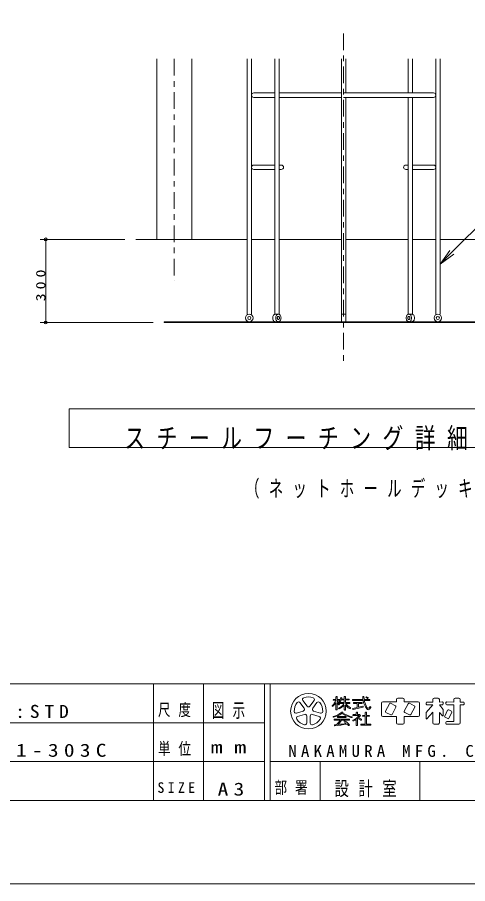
# Model space of a CAD drawing. Units: millimetres on the paper, with parts at other scales. Extents: x 0 to 420, y -594 to 297.
# Drawn here: x 261.5 to 342.6, y -594 to -437.9 of the extents above; entities that cross this region are included whole.
import ezdxf

# ---------------------------------------------------------------- set-up
doc = ezdxf.new("R2010")
doc.units = ezdxf.units.MM
doc.linetypes.add('USER2', pattern=[6, 3, -1, 1, -1])
for name, color, linetype, lineweight in [('0_2', 7, 'Continuous', 13), ('2D', 7, 'Continuous', 13), ('2D_DIMENSION', 7, 'Continuous', 13), ('3D_GLINE', 7, 'Continuous', 13), ('FMT', 7, 'Continuous', 13), ('FMT-TXT', 7, 'Continuous', 13), ('FOOTING_C', 7, 'USER2', 13), ('TEXT', 7, 'Continuous', 13)]:
    doc.layers.add(name, color=color, linetype=linetype, lineweight=lineweight)
doc.styles.add('ＭＳ ゴシック', font='')
doc.styles.get('ＭＳ ゴシック').set_extended_font_data('MS Gothic')

msp = doc.modelspace()

# ---------------------------------------------------------------- linework, layer by layer
at = {"layer": '0_2'}
for points in [[(0, -297), (420, -297), (420, -594), (0, -594)], [(270.797, -515.403), (371.38, -515.403), (371.38, -508.403), (270.797, -508.403)]]:
    msp.add_lwpolyline(points, close=True, dxfattribs=at)
at = {"layer": '2D'}
for p, q in [((286.568, -445.365), (286.568, -477.881)), ((292.918, -445.365), (292.918, -477.881)), ((302.843, -445.365), (302.843, -491.361)), ((303.643, -445.365), (303.643, -491.361)), ((307.822, -445.365), (307.822, -491.361)), ((308.622, -445.365), (308.622, -491.361)), ((319.843, -445.365), (319.843, -491.361)), ((320.643, -445.365), (320.643, -451.481)), ((331.863, -445.365), (331.863, -451.481)), ((332.663, -445.365), (332.663, -451.481)), ((336.843, -445.365), (336.843, -491.361)), ((337.643, -445.365), (337.643, -491.361)), ((304.043, -451.481), (307.822, -451.481)), ((304.043, -452.281), (307.822, -452.281)), ((308.622, -451.481), (319.843, -451.481)), ((308.622, -452.281), (319.843, -452.281)), ((320.243, -451.481), (336.443, -451.481)), ((320.243, -452.281), (336.443, -452.281)), ((320.643, -452.281), (320.643, -491.361)), ((331.863, -452.281), (331.863, -491.361)), ((332.663, -452.281), (332.663, -491.361)), ((304.043, -464.481), (307.822, -464.481)), ((304.043, -465.281), (307.822, -465.281)), ((308.622, -464.481), (309.022, -464.481)), ((308.622, -465.281), (309.022, -465.281)), ((331.463, -464.481), (331.863, -464.481)), ((331.463, -465.281), (331.863, -465.281)), ((332.663, -464.481), (336.443, -464.481)), ((332.663, -465.281), (336.443, -465.281)), ((308.487, -491.361), (307.957, -491.361)), ((319.868, -492.721), (319.868, -491.361)), ((319.868, -491.361), (320.618, -491.361)), ((320.618, -492.721), (320.618, -491.361)), ((331.998, -491.361), (332.529, -491.361)), ((287.928, -492.721), (287.928, -492.881)), ((352.557, -492.721), (287.928, -492.721)), ((352.557, -492.881), (287.928, -492.881))]:
    msp.add_line(p, q, dxfattribs=at)
for points in [[(307.957, -491.361), (307.863, -491.374), (307.773, -491.413), (307.69, -491.476), (307.617, -491.56), (307.557, -491.663), (307.512, -491.781), (307.485, -491.908), (307.476, -492.041), (307.485, -492.174), (307.512, -492.301), (307.557, -492.419), (307.617, -492.522), (307.69, -492.606), (307.773, -492.669), (307.863, -492.708), (307.957, -492.721)], [(332.529, -492.721), (332.622, -492.708), (332.713, -492.669), (332.796, -492.606), (332.869, -492.522), (332.928, -492.419), (332.973, -492.301), (333, -492.174), (333.009, -492.041), (333, -491.908), (332.973, -491.781), (332.928, -491.663), (332.869, -491.56), (332.796, -491.476), (332.713, -491.413), (332.622, -491.374), (332.529, -491.361)]]:
    msp.add_lwpolyline(points, dxfattribs=at)
for points in [[(308.487, -492.721), (308.581, -492.708), (308.671, -492.669), (308.754, -492.606), (308.827, -492.522), (308.887, -492.419), (308.931, -492.301), (308.959, -492.174), (308.968, -492.041), (308.959, -491.908), (308.931, -491.781), (308.887, -491.663), (308.827, -491.56), (308.754, -491.476), (308.671, -491.413), (308.581, -491.374), (308.487, -491.361), (308.393, -491.374), (308.303, -491.413), (308.22, -491.476), (308.147, -491.56), (308.087, -491.663), (308.043, -491.781), (308.015, -491.908), (308.006, -492.041), (308.015, -492.174), (308.043, -492.301), (308.087, -492.419), (308.147, -492.522), (308.22, -492.606), (308.303, -492.669), (308.393, -492.708)], [(308.487, -492.321), (308.526, -492.316), (308.563, -492.3), (308.597, -492.274), (308.627, -492.239), (308.652, -492.197), (308.67, -492.148), (308.681, -492.096), (308.685, -492.041), (308.681, -491.986), (308.67, -491.934), (308.652, -491.885), (308.627, -491.843), (308.597, -491.808), (308.563, -491.782), (308.526, -491.766), (308.487, -491.761), (308.448, -491.766), (308.411, -491.782), (308.377, -491.808), (308.347, -491.843), (308.322, -491.885), (308.304, -491.934), (308.293, -491.986), (308.289, -492.041), (308.293, -492.096), (308.304, -492.148), (308.322, -492.197), (308.347, -492.239), (308.377, -492.274), (308.411, -492.3), (308.448, -492.316)], [(331.998, -492.721), (332.092, -492.708), (332.182, -492.669), (332.265, -492.606), (332.338, -492.522), (332.398, -492.419), (332.442, -492.301), (332.47, -492.174), (332.479, -492.041), (332.47, -491.908), (332.442, -491.781), (332.398, -491.663), (332.338, -491.56), (332.265, -491.476), (332.182, -491.413), (332.092, -491.374), (331.998, -491.361), (331.904, -491.374), (331.814, -491.413), (331.731, -491.476), (331.658, -491.56), (331.598, -491.663), (331.554, -491.781), (331.527, -491.908), (331.517, -492.041), (331.527, -492.174), (331.554, -492.301), (331.598, -492.419), (331.658, -492.522), (331.731, -492.606), (331.814, -492.669), (331.904, -492.708)], [(331.998, -492.321), (332.037, -492.316), (332.074, -492.3), (332.108, -492.274), (332.138, -492.239), (332.163, -492.197), (332.181, -492.148), (332.192, -492.096), (332.196, -492.041), (332.192, -491.986), (332.181, -491.934), (332.163, -491.885), (332.138, -491.843), (332.108, -491.808), (332.074, -491.782), (332.037, -491.766), (331.998, -491.761), (331.96, -491.766), (331.922, -491.782), (331.888, -491.808), (331.858, -491.843), (331.834, -491.885), (331.815, -491.934), (331.804, -491.986), (331.8, -492.041), (331.804, -492.096), (331.815, -492.148), (331.834, -492.197), (331.858, -492.239), (331.888, -492.274), (331.922, -492.3), (331.96, -492.316)]]:
    msp.add_lwpolyline(points, close=True, dxfattribs=at)
for centre, radius in [((303.243, -492.041), 0.68), ((303.243, -492.041), 0.28), ((337.221, -492.041), 0.68), ((337.221, -492.041), 0.28)]:
    msp.add_circle(centre, radius, dxfattribs=at)
for centre, start, end in [((304.043, -451.881), 90, 270), ((336.443, -451.881), 270, 90), ((304.043, -464.881), 90, 270), ((309.022, -464.881), 270, 90), ((331.463, -464.881), 90, 270), ((336.443, -464.881), 270, 90)]:
    msp.add_arc(centre, 0.4, start, end, dxfattribs=at)
at = {"layer": '2D_DIMENSION'}
for p, q in [((280.818, -477.881), (265.568, -477.881)), ((266.568, -477.881), (266.568, -478.381)), ((266.568, -492.381), (266.568, -478.381)), ((285.928, -492.881), (265.568, -492.881)), ((266.568, -492.881), (266.568, -492.381))]:
    msp.add_line(p, q, dxfattribs=at)
for centre in [(266.568, -477.881), (266.568, -492.881)]:
    msp.add_circle(centre, 0.25, dxfattribs=at)
at = {"layer": '3D_GLINE'}
for p, q in [((302.843, -477.881), (282.818, -477.881)), ((307.822, -477.881), (303.643, -477.881)), ((319.843, -477.881), (308.622, -477.881)), ((331.863, -477.881), (320.643, -477.881)), ((336.843, -477.881), (332.663, -477.881)), ((368.849, -477.881), (337.643, -477.881))]:
    msp.add_line(p, q, dxfattribs=at)
at = {"layer": 'FMT'}
for p, q in [((28, -558), (403, -558)), ((286, -558), (286, -579)), ((295, -558), (295, -579)), ((306, -558), (306, -579)), ((307, -558), (307, -579)), ((166, -565), (306, -565)), ((166, -572), (306, -572)), ((307, -572), (392, -572)), ((316, -572), (316, -579)), ((334, -572), (334, -579))]:
    msp.add_line(p, q, dxfattribs=at)
msp.add_lwpolyline([(28, -579), (28, -322), (403, -322), (403, -579)], close=True, dxfattribs=at)
at = {"layer": 'FMT-TXT'}
for p, q in [((318.864, -560.791), (318.864, -560.369)), ((318.944, -560.289), (319, -560.289)), ((319.08, -560.369), (319.08, -560.791)), ((319.834, -560.48), (319.876, -560.492)), ((320.361, -560.733), (320.361, -560.323)), ((320.441, -560.243), (320.5, -560.243)), ((320.58, -560.323), (320.581, -560.733)), ((323.808, -560.279), (323.79, -560.279)), ((324.285, -560.361), (324.282, -560.365)), ((324.287, -560.426), (324.517, -560.587)), ((324.384, -560.342), (324.627, -560.444)), ((313.133, -562.39), (312.385, -561.36)), ((313.65, -562.014), (312.902, -560.984)), ((314.168, -562.014), (314.916, -560.984)), ((314.686, -562.39), (315.434, -561.36)), ((318.226, -562.031), (318.216, -562.024)), ((318.378, -560.855), (318.378, -560.872)), ((318.864, -560.791), (318.442, -560.791)), ((318.442, -560.936), (318.854, -560.937)), ((318.864, -561.386), (318.864, -562.618)), ((319.078, -562.618), (319.08, -561.374)), ((319.08, -560.791), (319.482, -560.791)), ((319.482, -560.936), (319.08, -560.937)), ((319.08, -560.937), (319.08, -561.135)), ((319.443, -561.743), (319.466, -561.732)), ((319.48, -561.434), (319.48, -561.418)), ((319.483, -561.215), (319.484, -561.215)), ((319.544, -561.354), (320.361, -561.354)), ((320.346, -561.498), (319.544, -561.498)), ((319.546, -560.855), (319.546, -560.872)), ((320.361, -560.877), (319.828, -560.877)), ((319.89, -560.733), (320.361, -560.733)), ((320.361, -561.354), (320.361, -560.877)), ((320.361, -561.807), (320.361, -562.637)), ((320.58, -562.638), (320.581, -561.765)), ((320.581, -560.733), (321.206, -560.733)), ((320.581, -560.877), (320.581, -561.354)), ((321.206, -560.878), (320.581, -560.877)), ((320.581, -561.354), (321.327, -561.354)), ((321.327, -561.498), (320.598, -561.498)), ((321.27, -560.797), (321.27, -560.814)), ((321.391, -561.418), (321.391, -561.434)), ((321.823, -560.875), (321.823, -560.913)), ((323.734, -560.811), (321.887, -560.811)), ((321.887, -560.977), (323.755, -560.977)), ((322.008, -561.421), (322.008, -561.45)), ((322.071, -561.514), (322.682, -561.515)), ((323.511, -561.357), (322.072, -561.357)), ((322.682, -561.515), (322.682, -562.273)), ((322.913, -561.515), (323.511, -561.515)), ((322.913, -562.217), (322.913, -561.515)), ((322.913, -562.217), (323.684, -562.032)), ((323.575, -561.451), (323.575, -561.421)), ((323.78, -562.089), (323.782, -562.097)), ((324.898, -560.809), (323.94, -560.811)), ((323.967, -560.977), (324.898, -560.977)), ((324.664, -560.549), (324.665, -560.547)), ((324.962, -560.913), (324.962, -560.873)), ((327.055, -563.616), (327.055, -561.485)), ((327.295, -561.245), (329.759, -561.246)), ((328.494, -561.56), (327.804, -562.914)), ((328.709, -561.49), (329.601, -561.945)), ((329.759, -561.246), (329.759, -560.786)), ((329.999, -560.546), (330.933, -560.546)), ((331.173, -560.784), (331.176, -561.246)), ((331.176, -561.246), (333.679, -561.246)), ((331.872, -561.56), (331.182, -562.914)), ((332.087, -561.49), (332.979, -561.945)), ((333.919, -561.486), (333.919, -563.613)), ((335.111, -561.418), (335.111, -561.606)), ((336.301, -561.765), (335.139, -563.165)), ((336.301, -561.258), (335.271, -561.258)), ((335.271, -561.766), (336.301, -561.765)), ((336.302, -560.785), (336.301, -561.258)), ((337.251, -560.546), (336.542, -560.546)), ((337.491, -561.258), (337.491, -560.786)), ((338.033, -561.255), (337.491, -561.258)), ((337.491, -561.765), (338.175, -562.582)), ((337.491, -561.765), (338.034, -561.765)), ((338.194, -561.605), (338.194, -561.415)), ((338.666, -561.605), (338.666, -561.415)), ((340.08, -561.765), (338.826, -561.765)), ((338.827, -561.255), (340.08, -561.258)), ((340.08, -561.258), (340.08, -560.786)), ((340.084, -564.638), (340.08, -561.765)), ((340.32, -560.546), (341.028, -560.546)), ((341.268, -560.785), (341.27, -561.258)), ((341.27, -561.258), (341.806, -561.258)), ((341.805, -561.766), (341.27, -561.765)), ((341.27, -561.765), (341.27, -565.03)), ((341.966, -561.418), (341.966, -561.606)), ((312.973, -562.882), (311.762, -563.275)), ((313.17, -563.491), (311.96, -563.884)), ((314.648, -563.491), (315.859, -563.884)), ((314.846, -562.882), (316.056, -563.275)), ((318.944, -562.698), (318.998, -562.698)), ((319.351, -562.436), (319.356, -562.448)), ((320.441, -562.717), (320.5, -562.717)), ((321.477, -562.414), (321.488, -562.401)), ((321.871, -562.543), (321.871, -562.542)), ((321.923, -563.595), (321.923, -563.626)), ((321.931, -562.453), (322.682, -562.273)), ((323.723, -562.196), (321.969, -562.61)), ((322.532, -563.531), (321.987, -563.531)), ((322.532, -563.156), (322.532, -563.531)), ((322.701, -563.092), (322.596, -563.092)), ((322.765, -563.531), (322.765, -563.156)), ((322.765, -563.531), (323.1, -563.531)), ((324.155, -563.156), (324.156, -563.675)), ((324.32, -563.092), (324.219, -563.092)), ((324.384, -563.675), (324.384, -563.156)), ((324.662, -562.37), (324.668, -562.37)), ((324.682, -562.652), (324.685, -562.652)), ((324.823, -562.296), (324.953, -562.137)), ((324.902, -562.549), (325.124, -562.277)), ((327.874, -563.13), (328.766, -563.584)), ((329.671, -562.16), (328.981, -563.514)), ((331.252, -563.13), (332.144, -563.584)), ((333.049, -562.16), (332.359, -563.514)), ((335.121, -563.216), (335.121, -564.246)), ((336.301, -563.107), (335.261, -564.299)), ((336.301, -563.107), (336.301, -565.03)), ((337.491, -563.134), (338.055, -563.749)), ((337.494, -565.03), (337.491, -563.134)), ((338.194, -562.633), (338.194, -563.695)), ((338.454, -563.799), (338.976, -562.759)), ((339.191, -562.688), (339.669, -562.928)), ((339.217, -564.183), (339.74, -563.143)), ((313.589, -563.795), (313.589, -565.068)), ((314.229, -563.795), (314.229, -565.068)), ((318.528, -564.456), (318.528, -564.432)), ((318.592, -564.368), (318.879, -564.369)), ((319.607, -564.52), (318.592, -564.52)), ((318.879, -564.369), (321.259, -564.369)), ((319.12, -563.988), (319.12, -563.963)), ((319.184, -563.899), (319.647, -563.898)), ((320.612, -564.052), (319.184, -564.052)), ((319.647, -563.898), (320.612, -563.898)), ((321.259, -564.52), (319.879, -564.52)), ((320.676, -563.962), (320.676, -563.988)), ((321.323, -564.433), (321.323, -564.456)), ((321.704, -564.059), (321.741, -564.059)), ((321.801, -563.997), (321.801, -563.999)), ((321.987, -563.69), (322.964, -563.69)), ((322.525, -564.395), (322.525, -565.427)), ((322.746, -565.427), (322.746, -564.267)), ((323.661, -563.739), (323.661, -563.768)), ((324.156, -563.675), (323.725, -563.675)), ((323.725, -563.832), (324.156, -563.834)), ((324.156, -563.834), (324.156, -565.24)), ((324.832, -563.676), (324.384, -563.675)), ((324.384, -563.834), (324.831, -563.834)), ((324.384, -565.24), (324.384, -563.834)), ((324.895, -563.77), (324.895, -563.74)), ((329.759, -563.856), (327.295, -563.856)), ((329.763, -565.031), (329.759, -563.856)), ((333.68, -563.853), (331.176, -563.856)), ((331.176, -563.856), (331.176, -565.03)), ((338.525, -564.014), (339.002, -564.254)), ((338.666, -565.11), (338.666, -564.958)), ((338.826, -564.798), (339.924, -564.798)), ((322.589, -565.491), (322.682, -565.491)), ((323.336, -565.304), (323.336, -565.34)), ((324.156, -565.24), (323.4, -565.24)), ((323.4, -565.404), (325.101, -565.404)), ((325.101, -565.239), (324.384, -565.24)), ((325.165, -565.34), (325.165, -565.303)), ((330.936, -565.27), (330.003, -565.27)), ((336.541, -565.27), (337.254, -565.27)), ((341.03, -565.27), (338.826, -565.27))]:
    msp.add_line(p, q, dxfattribs=at)
msp.add_circle((313.909, -562.914), 3.208, dxfattribs=at)
for centre, radius, start, end in [((313.161, -560.796), 0.32, 109.44841, 216), ((313.909, -562.914), 2.567, 70.55159, 109.44841), ((314.657, -560.796), 0.32, 324, 70.55159), ((318.944, -560.369), 0.08, 90, 180), ((319, -560.369), 0.08, 0.03071, 90), ((318.143, -560.117), 1.644, 323.32664, 345.25207), ((319.81, -560.556), 0.08, 73.05496, 165.25207), ((319.853, -560.569), 0.08, 348.15042, 73.05496), ((320.441, -560.323), 0.08, 90, 180), ((320.5, -560.323), 0.08, 0.10171, 90), ((323.79, -560.359), 0.08, 90, 179.05504), ((327.231, -560.415), 3.521, 179.05504, 186.44956), ((323.808, -560.379), 0.1, 0.73865, 90), ((327.427, -560.332), 3.52, 180.73865, 187.81715), ((324.31, -560.393), 0.04, 135, 235.13411), ((324.349, -560.425), 0.09, 67.11966, 135), ((324.598, -560.513), 0.075, 333.70884, 67.11966), ((313.909, -562.914), 2.567, 142.55159, 181.44841), ((312.126, -561.548), 0.32, 36, 142.55159), ((313.909, -561.825), 0.32, 216, 324), ((315.693, -561.548), 0.32, 37.44841, 144), ((313.909, -562.914), 2.567, 358.55159, 37.44841), ((318.243, -561.982), 0.05, 138.53178, 236.5396), ((315.276, -559.36), 3.91, 318.53178, 336.218), ((318.254, -561.989), 0.05, 236.5396, 308.62833), ((316.616, -559.94), 2.673, 308.62833, 327.25422), ((318.442, -560.855), 0.064, 90, 180), ((318.442, -560.872), 0.064, 180, 269.96094), ((317.838, -562.634), 1.947, 31.45806, 50.35526), ((317.113, -563.151), 2.651, 32.81567, 42.09068), ((319.408, -561.671), 0.08, 212.81567, 296.25232), ((318.025, -559.849), 2.847, 298.38978, 324.61681), ((319.526, -561.147), 0.08, 143.32664, 237.70815), ((319.43, -561.66), 0.08, 296.25232, 31.45806), ((317.773, -559.322), 3.589, 298.15867, 316.15596), ((319.544, -561.418), 0.064, 89.95342, 180), ((319.544, -561.434), 0.064, 180, 270), ((319.482, -560.855), 0.064, 0, 90), ((319.482, -560.872), 0.064, 270.03997, 0), ((319.527, -561.148), 0.08, 237.70815, 313.1417), ((318.772, -560.342), 1.184, 313.1417, 333.15639), ((318.772, -560.342), 1.184, 340.70702, 348.15042), ((322.675, -560.261), 2.579, 215.68313, 237.27131), ((323.311, -559.504), 3.367, 216.30733, 236.72135), ((321.206, -560.797), 0.064, 0, 90), ((321.206, -560.814), 0.064, 269.90077, 0), ((321.327, -561.418), 0.064, 0, 90), ((321.327, -561.434), 0.064, 269.99752, 0), ((321.887, -560.875), 0.064, 90, 180), ((321.887, -560.913), 0.064, 180, 270), ((322.072, -561.421), 0.064, 90, 180), ((322.072, -561.45), 0.064, 180, 269.8862), ((323.511, -561.421), 0.064, 0, 90), ((323.511, -561.451), 0.064, 270, 0), ((323.703, -562.11), 0.08, 15.34193, 103.48779), ((323.705, -562.118), 0.08, 283.27187, 15.34193), ((327.231, -560.415), 3.521, 189.18129, 216.51269), ((327.427, -560.332), 3.52, 190.56412, 213.61207), ((324.574, -560.504), 0.1, 235.13411, 333.70884), ((324.898, -560.873), 0.064, 0, 90.06898), ((324.898, -560.913), 0.064, 270, 0), ((325.038, -562.207), 0.11, 320.82004, 140.82004), ((327.295, -561.485), 0.24, 89.97387, 180), ((328.637, -561.633), 0.16, 63, 153), ((329.528, -562.087), 0.16, 333, 63), ((329.999, -560.786), 0.24, 90, 180), ((330.933, -560.786), 0.24, 0.37848, 90), ((332.015, -561.633), 0.16, 63, 153), ((332.906, -562.087), 0.16, 333, 63), ((333.679, -561.486), 0.24, 0, 90), ((335.271, -561.418), 0.16, 90, 180), ((335.271, -561.606), 0.16, 180, 270.05143), ((336.542, -560.786), 0.24, 90, 179.83438), ((337.251, -560.786), 0.24, 0, 90), ((338.034, -561.415), 0.16, 0, 90.29595), ((338.034, -561.605), 0.16, 270, 0), ((338.826, -561.415), 0.16, 89.85289, 180), ((338.826, -561.605), 0.16, 180, 270), ((340.32, -560.786), 0.24, 90, 180), ((341.028, -560.786), 0.24, 0.31285, 90), ((341.806, -561.418), 0.16, 0, 90), ((341.806, -561.606), 0.16, 269.91201, 0), ((311.664, -562.971), 0.32, 181.44841, 288), ((312.874, -562.578), 0.32, 288, 36), ((313.269, -563.795), 0.32, 0, 108), ((314.549, -563.795), 0.32, 72, 180), ((314.945, -562.578), 0.32, 144, 252), ((316.155, -562.971), 0.32, 252, 358.55159), ((316.938, -559.041), 5.037, 286.5979, 306.30669), ((317.594, -559.92), 4.136, 281.27769, 304.53893), ((318.944, -562.618), 0.08, 180, 270), ((318.998, -562.618), 0.08, 270, 359.92302), ((319.409, -562.41), 0.064, 118.38978, 204.04766), ((319.429, -562.415), 0.08, 204.04766, 298.15867), ((320.03, -563.249), 0.185, 80.51157, 126.30669), ((323.561, -557.27), 7.058, 239.12538, 253.54383), ((320.047, -563.146), 0.08, 359.89486, 80.51157), ((323.906, -556.343), 7.887, 240.99984, 254.13419), ((320.001, -563.146), 0.126, 310.55637, 359.89486), ((320.441, -562.637), 0.08, 180, 270), ((320.5, -562.637), 0.08, 270, 359.94756), ((321.367, -562.296), 0.16, 237.27131, 319.03632), ((321.428, -562.372), 0.064, 319.03632, 56.72135), ((321.95, -562.531), 0.08, 103.48779, 188.39767), ((321.95, -562.532), 0.08, 188.39767, 283.27187), ((321.987, -563.595), 0.064, 90, 180), ((321.987, -563.626), 0.064, 180, 270), ((322.596, -563.156), 0.064, 90, 180.11549), ((322.701, -563.156), 0.064, 0, 90), ((323.1, -563.691), 0.16, 326.5956, 90), ((324.219, -563.156), 0.064, 90, 180.12691), ((324.32, -563.156), 0.064, 0, 90), ((324.682, -562.302), 0.35, 216.51269, 270), ((324.662, -562.17), 0.2, 213.61207, 270), ((324.668, -562.17), 0.2, 270, 320.82004), ((324.685, -562.372), 0.28, 270, 320.82004), ((327.295, -563.616), 0.24, 180, 270), ((327.947, -562.987), 0.16, 153, 243), ((328.838, -563.441), 0.16, 243, 333), ((331.325, -562.987), 0.16, 153, 243), ((332.216, -563.441), 0.16, 243, 333), ((333.679, -563.613), 0.24, 270.07124, 0), ((335.201, -563.216), 0.08, 140.32511, 180), ((338.114, -562.633), 0.08, 0, 39.94734), ((339.119, -562.831), 0.16, 63.30137, 153.30137), ((339.597, -563.071), 0.16, 333.30137, 63.30137), ((312.059, -564.188), 0.32, 108, 214.55159), ((313.909, -562.914), 2.567, 214.55159, 253.44841), ((313.269, -565.068), 0.32, 253.44841, 0), ((314.549, -565.068), 0.32, 180, 286.55159), ((313.909, -562.914), 2.567, 286.55159, 325.44841), ((315.76, -564.188), 0.32, 325.44841, 72), ((318.392, -563.922), 0.056, 106.5979, 281.27769), ((318.592, -564.432), 0.064, 89.75609, 180), ((318.592, -564.456), 0.064, 180, 270), ((316.606, -562.888), 3.416, 314.36877, 331.45657), ((319.184, -563.963), 0.064, 90.09097, 180), ((319.184, -563.988), 0.064, 180, 270), ((316.259, -562.276), 4.259, 314.66895, 328.19587), ((318.01, -549.559), 15.794, 274.51667, 279.78158), ((320.392, -564.736), 0.069, 73.96526, 223.41964), ((324.532, -560.819), 5.769, 223.41964, 228.2791), ((320.218, -565.343), 0.7, 54.05931, 73.96526), ((320.612, -563.962), 0.064, 0, 90), ((320.612, -563.988), 0.064, 270, 0), ((317.61, -568.94), 5.143, 44.77854, 54.05931), ((321.259, -564.433), 0.064, 0, 90), ((321.259, -564.456), 0.064, 270, 0), ((321.704, -563.559), 0.5, 253.54383, 270), ((321.741, -563.999), 0.06, 270, 0), ((321.731, -563.997), 0.07, 0, 74.13419), ((321.947, -564.59), 0.06, 114.05223, 254.34738), ((320.618, -561.613), 3.2, 294.05223, 317.937), ((321.985, -564.455), 0.2, 254.34738, 294.3427), ((320.346, -560.832), 4.176, 294.3427, 301.46375), ((321.8, -562.835), 1.716, 303.44766, 305.5445), ((322.005, -566.366), 2.277, 55.91756, 69.61834), ((321.8, -562.835), 1.716, 311.47782, 326.5956), ((322.13, -566.73), 2.731, 61.15895, 72.81614), ((322.964, -563.73), 0.04, 317.937, 90), ((323.449, -564.231), 0.3, 235.91756, 255.58401), ((323.399, -564.425), 0.1, 255.58401, 61.15895), ((323.725, -563.739), 0.064, 90, 180), ((323.725, -563.768), 0.064, 180, 269.79364), ((324.831, -563.74), 0.064, 0, 89.82496), ((324.831, -563.77), 0.064, 270, 0), ((330.003, -565.03), 0.24, 180.14812, 270), ((330.936, -565.03), 0.24, 270, 0), ((335.201, -564.246), 0.08, 180, 318.90041), ((336.541, -565.03), 0.24, 180, 270), ((337.254, -565.03), 0.24, 270, 0.09198), ((338.114, -563.695), 0.08, 222.49695, 0), ((338.597, -563.871), 0.16, 153.30137, 243.30137), ((338.826, -564.958), 0.16, 90, 180), ((338.826, -565.11), 0.16, 180, 270), ((339.074, -564.111), 0.16, 243.30137, 333.30137), ((339.924, -564.638), 0.16, 270, 0.08669), ((341.03, -565.03), 0.24, 270, 0), ((318.68, -565.461), 0.0882, 100.57146, 275.28138), ((319.27, -568.622), 3.303, 94.7858, 100.57146), ((316.725, -544.306), 21.334, 275.28138, 281.09041), ((324.532, -560.819), 5.769, 230.05909, 233.8086), ((321.187, -565.39), 0.104, 233.8086, 44.77854), ((322.589, -565.427), 0.064, 180, 270), ((322.682, -565.427), 0.064, 270, 0.07609), ((323.4, -565.304), 0.064, 90, 180), ((323.4, -565.34), 0.064, 180, 270), ((325.101, -565.303), 0.064, 0, 90.06778), ((325.101, -565.34), 0.064, 270, 0)]:
    msp.add_arc(centre, radius, start, end, dxfattribs=at)
at = {"layer": 'FOOTING_C'}
for p, q in [((320.243, -440.751), (320.243, -499.999)), ((289.743, -445.365), (289.743, -485.381))]:
    msp.add_line(p, q, dxfattribs=at)
at = {"layer": 'TEXT'}
for p, q in [((339.764, -480.211), (356.926, -463.049)), ((337.643, -482.332), (339.41, -479.858)), ((337.643, -482.332), (339.764, -480.211)), ((340.117, -480.565), (337.643, -482.332))]:
    msp.add_line(p, q, dxfattribs=at)

# ---------------------------------------------------------------- texts
at = {"layer": '2D_DIMENSION', "insert": (266.534, -489.05), "char_height": 1.686, "attachment_point": 7, "rotation": 90, "style": 'ＭＳ ゴシック'}
msp.add_mtext('\\T1.5;\\W1.25;300', dxfattribs=at)
at = {"layer": 'FMT-TXT', "attachment_point": 7, "style": 'ＭＳ ゴシック'}
for s, insert, char_height in [('\\T1.5;\\W1.1;NPE:STD', (253.174, -564.167), 2.346), ('\\T1.64;\\W0.75;尺度', (286.8, -564), 2.199), ('\\T1.64;\\W0.65;図示', (296.51, -564.3), 2.566), ('\\T1.64;\\W0.75;単位', (286.8, -571), 2.199), ('\\T1.5;\\W1.2;NBR041-303C', (246.866, -571.167), 2.346), ('\\T1.95;\\W1.45;mm', (296.286, -570.5), 2.199), ('\\T1.5;\\W1.05;NAKAMURA\\~MFG.\\~CORPORATION', (310.279, -571.175), 2.126), ('\\T1.5;\\W0.95;SIZE', (286.711, -577.667), 1.906), ('\\T1.5;\\W1.2;A3', (297.551, -578.167), 2.346), ('\\T1.64;\\W0.75;部署', (307.8, -578), 2.199), ('\\T1.64;\\W0.75;設計室', (318.583, -578.417), 2.566)]:
    msp.add_mtext(s, dxfattribs=dict(at, insert=insert, char_height=char_height))
at = {"layer": 'TEXT', "attachment_point": 7, "style": 'ＭＳ ゴシック'}
for s, insert, char_height in [('\\T1.55;\\W0.75;スチールフーチング詳細図\u3000S=1／20', (280.744, -515.951), 3.666), ('\\T1.64;\\W0.65;（ネットホールデッキ）', (302.496, -524.621), 2.933)]:
    msp.add_mtext(s, dxfattribs=dict(at, insert=insert, char_height=char_height))

doc.saveas('drawing.dxf')
